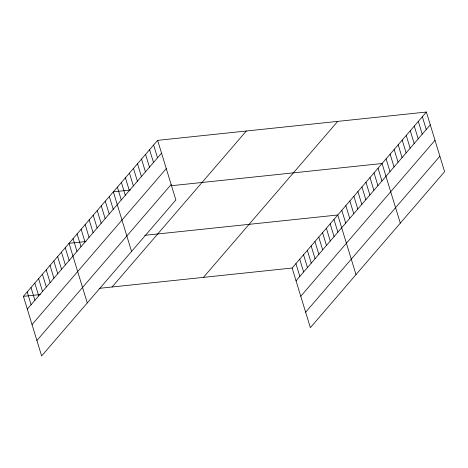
<?xml version="1.0" encoding="UTF-8"?>
<svg xmlns="http://www.w3.org/2000/svg" width="468" height="468" viewBox="0 0 468 468"><rect width="100%" height="100%" fill="white"/><g stroke="black" fill="none" stroke-linecap="round" stroke-linejoin="round"><path stroke-width="0.7" d="M157.64 140.353L175.869 199.976L41.629 355.961L23.4 296.338L157.64 140.353L426.371 112.039L444.6 171.662L310.36 327.647L292.131 268.024L426.371 112.039M27.308 309.12L161.548 153.141M32.035 324.576L166.275 168.597M36.902 340.499L171.142 184.521M112.08 286.995L246.32 131.011M203.451 277.366L337.691 121.387M296.039 280.806L430.279 124.827M300.766 296.267L435.006 140.283M305.633 312.191L439.873 156.207M130.397 190.031L113.344 191.827L131.566 251.451M171.323 185.72L382.075 163.513L400.298 223.137M86.094 241.506L69.042 243.301L87.27 302.925M144.764 235.328L337.773 214.993L356.002 274.611M23.4 296.338L40.453 294.542M99.122 288.358L292.131 268.024M422.347 116.719L426.254 129.507M418.316 121.399L422.224 134.187M414.291 126.079L418.199 138.867M410.26 130.759L414.174 143.541M406.236 135.439L410.143 148.221M402.211 140.119L406.119 152.901M398.18 144.799L402.088 157.581M394.155 149.479L398.063 162.261M390.125 154.159L394.038 166.941M386.1 158.839L390.008 171.621M378.045 168.193L381.952 180.981M374.02 172.873L377.928 185.661M369.989 177.553L373.897 190.341M365.964 182.233L369.872 195.016M361.94 186.913L365.847 199.696M357.909 191.593L361.817 204.376M353.884 196.273L357.792 209.056M349.853 200.953L353.761 213.736M345.829 205.633L349.736 218.416M341.798 210.313L345.712 223.096M333.971 219.41L337.878 232.192M330.168 223.827L334.076 236.615M326.366 228.249L330.273 241.032M322.557 232.666L326.465 245.454M318.755 237.089L322.663 249.871M314.952 241.506L318.86 254.294M311.15 245.928L315.058 258.71M307.347 250.345L311.255 263.133M303.545 254.767L307.453 267.55M299.736 259.184L303.644 271.972M295.934 263.607L299.842 276.389M153.615 145.033L157.523 157.815M149.584 149.713L153.492 162.495M145.56 154.393L149.468 167.175M141.529 159.073L145.443 171.855M137.504 163.753L141.412 176.535M133.479 168.433L137.387 181.215M129.449 173.113L133.357 185.895M125.424 177.787L129.332 190.575M121.393 182.467L125.301 195.255M117.369 187.147L121.276 199.935M109.313 196.507L113.221 209.29M105.288 201.187L109.196 213.97M101.258 205.867L105.165 218.65M97.233 210.547L101.141 223.33M93.202 215.227L97.116 228.01M89.177 219.907L93.085 232.69M85.153 224.587L89.06 237.37M81.122 229.261L85.03 242.05M77.097 233.941L81.005 246.73M73.067 238.621L76.98 251.41M65.239 247.724L69.147 260.506M61.437 252.141L65.344 264.923M57.628 256.563L61.542 269.346M53.826 260.98L57.734 273.762M50.023 265.403L53.931 278.185M46.221 269.82L50.129 282.602M42.418 274.236L46.326 287.024M38.616 278.659L42.524 291.441M34.807 283.076L38.721 295.864M31.005 287.498L34.913 300.28M27.202 291.915L31.11 304.703"/></g></svg>
